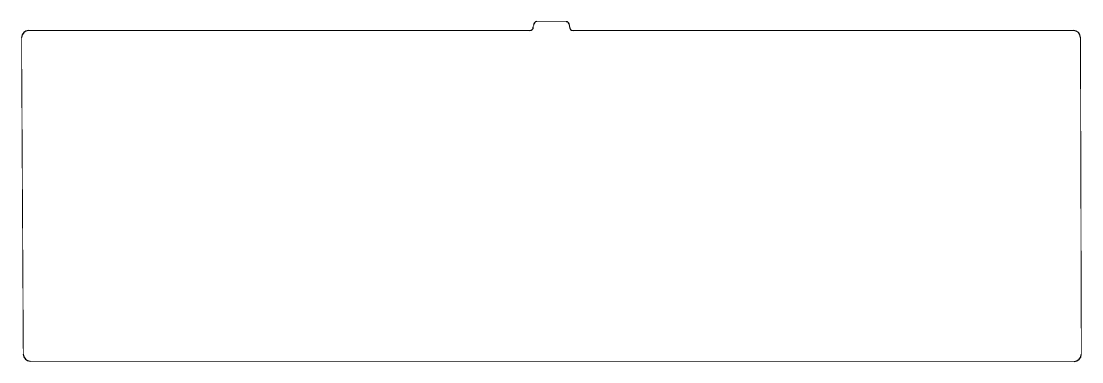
# Model space of a CAD drawing. Extents: x 2136 to 14155, y -6885 to -3025.
import ezdxf

# ---------------------------------------------------------------- set-up
doc = ezdxf.new("R2010")
doc.units = 9
doc.layers.add('BoardOutline', color=6, linetype='Continuous', true_color=0xff00ff)

msp = doc.modelspace()

# ---------------------------------------------------------------- linework, layer by layer
at = {"layer": 'BoardOutline', "const_width": 10}
for points in [[(7940, -3070), (7940, -3070), (7940, -3090.63)], [(7980, -3030), (7980, -3030), (8310.63, -3030.63)], [(8350, -3070), (8350, -3070), (8350, -3090)], [(2160, -6800), (2141.73, -3504.6), (2141.26, -3208.74)], [(2210, -3130), (2210, -3130), (7899.38, -3130.52)], [(8390, -3130), (8390, -3130), (14060, -3130)], [(14140, -3210), (14140, -3210), (14150, -6800)], [(14070, -6880), (14070, -6880), (2240, -6880)]]:
    msp.add_lwpolyline(points, dxfattribs=at)
at = {"layer": 'BoardOutline'}
for centre, radius, start, end in [((7900, -3090.63), 39.37, 270, 0), ((7980, -3069.37), 39.37, 90, 180), ((8310.63, -3070), 39.37, 0, 90), ((8389.37, -3090), 39.37, 180, 270), ((2220, -3208.74), 78.74, 90, 180), ((14061.26, -3210), 78.74, 0, 90), ((2238.74, -6799.56), 78.74, 180.320171, 270), ((14070, -6801.26), 78.74, 270, 0)]:
    msp.add_arc(centre, radius, start, end, dxfattribs=at)

doc.saveas('drawing.dxf')
